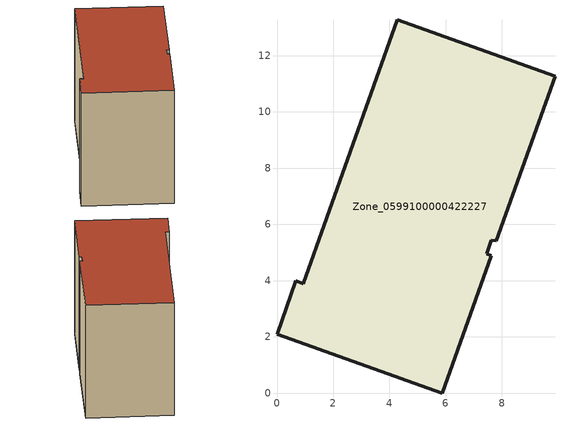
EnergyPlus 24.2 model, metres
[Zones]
Zone_0599100000422227
 floor ground (C_G): 7.61,5.43 7.46,4.94 7.61,4.88 5.88,0 0,2.09 0.67,3.98 0.94,3.89 4.28,13.26 9.88,11.26 7.8,5.41 z0.45
 wall outside (C_F): 7.8,5.41 9.88,11.26 4.28,13.26 0.94,3.89 0.67,3.98 0,2.09 5.88,0 7.61,4.88 7.46,4.94 7.61,5.43 7.8,5.41 z0.45:9.02
 roof outside (C_R): 7.46,4.94 7.61,5.43 7.8,5.41 9.88,11.26 4.28,13.26 0.94,3.89 0.67,3.98 0,2.09 5.88,0 7.61,4.88 z9.02
[BUILDING]
Pand.0599100000422227: North Axis=0; Terrain=City; Loads Convergence Tolerance Value=0.04; Temperature Convergence Tolerance Value=0.4; Solar Distribution=FullExterior; Maximum Number of Warmup Days=25; Minimum Number of Warmup Days=1
[Site:Location]
Rotterdam.The.Hague.AP_ZH_NLD Design_Conditions: Latitude=51.96; Longitude=4.45; Time Zone=1; Elevation=-4.5
[SITE:GROUNDTEMPERATURE:BUILDINGSURFACE]
18, 18, 18, 18, 18, 18, 18, 18, 18, 18, 18, 18
[MATERIAL] Thermal Absorptance=0.9; Solar Absorptance=0.7; Visible Absorptance=0.7
Name | Roughness | Thickness | Conductivity | Density | Specific Heat
G.TC.1992-2005 | MediumSmooth | 0.15 | 0.06 | 540 | 1210
F.TC.1992-2005 | Rough | 0.3 | 0.12 | 1920 | 840
R.TC.1992-2005 | MediumRough | 0.2 | 0.08 | 1500 | 1000
[CONSTRUCTION]
C_G: G.TC.1992-2005
C_F: F.TC.1992-2005
C_R: R.TC.1992-2005
[ZONE]
Zone_0599100000422227: Type=1; Multiplier=1; Ceiling Height=Autocalculate; Volume=Autocalculate; Floor Area=autocalculate; Part of Total Floor Area=Yes
[ZONEINFILTRATION:DESIGNFLOWRATE]
Infil_Zone_0599100000422227: Zone or ZoneList or Space or SpaceList=Zone_0599100000422227; Schedule=AlwaysOn; Design Flow Rate Calculation Method=Flow/Area; Flow Rate per Floor Area=0.0015; Constant Term Coefficient=1; Temperature Term Coefficient=0; Velocity Term Coefficient=0; Velocity Squared Term Coefficient=0
[HVACTEMPLATE:ZONE:IDEALLOADSAIRSYSTEM]
Zone_0599100000422227: Maximum Heating Supply Air Temperature=50; Minimum Cooling Supply Air Temperature=13; Maximum Heating Supply Air Humidity Ratio=0.0156; Minimum Cooling Supply Air Humidity Ratio=0.0077; Heating Limit=NoLimit; Cooling Limit=NoLimit; Dehumidification Control Type=ConstantSensibleHeatRatio; Cooling Sensible Heat Ratio=0.7; Dehumidification Setpoint=60; Humidification Control Type=None; Humidification Setpoint=30; Outdoor Air Method=None; Outdoor Air Flow Rate per Person=0.00944; Outdoor Air Flow Rate per Zone Floor Area=0; Outdoor Air Flow Rate per Zone=0; Demand Controlled Ventilation Type=None; Outdoor Air Economizer Type=NoEconomizer; Heat Recovery Type=None; Sensible Heat Recovery Effectiveness=0.7; Latent Heat Recovery Effectiveness=0.65
[ZONECONTROL:THERMOSTAT]
ThermostatControl_Zone_0599100000422227: Zone or ZoneList=Zone_0599100000422227; Control Type Schedule=DualSetpointControlType; Control 1=Thermostat_Zone_0599100000422227; Temperature Difference Between Cutout And Setpoint=0
[THERMOSTATSETPOINT:DUALSETPOINT]
Thermostat_Zone_0599100000422227: Heating Setpoint Temperature Schedule=HeatingSetpoint_Zone_0599100000422227; Cooling Setpoint Temperature Schedule=CoolingSetpoint_Zone_0599100000422227
[SCHEDULE:COMPACT]
HeatingSetpoint_Zone_0599100000422227: Through: 12/31, For: AllDays, Until: 24:00, 21
CoolingSetpoint_Zone_0599100000422227: Through: 12/31, For: AllDays, Until: 24:00, 24
DualSetpointControlType: Through: 12/31, For: AllDays, Until: 24:00, 4
AlwaysOn: Through: 12/31, For: AllDays, Until: 24:00, 1
